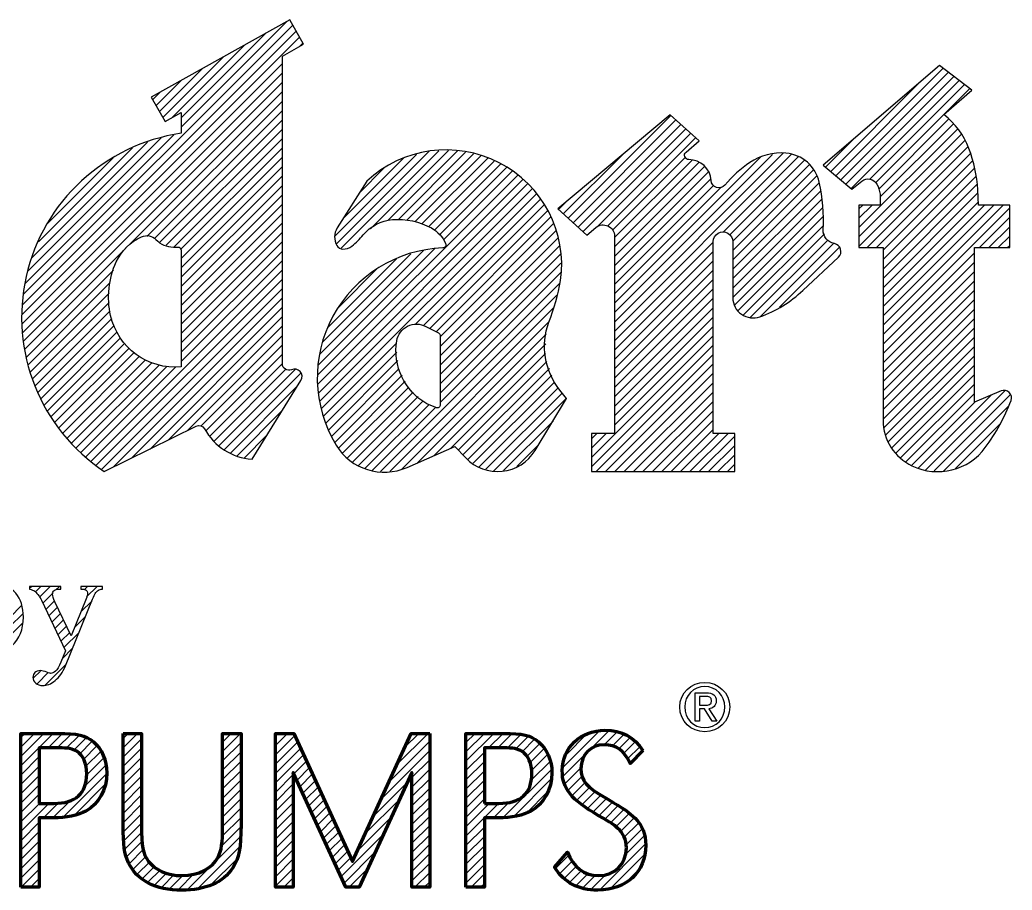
# Model space of a CAD drawing. Header units: millimetres. Extents: x 17.7 to 59.1, y 23.1 to 46.9.
# Drawn here: x 40.37 to 59.08, y 26.9 to 43.32 of the extents above; entities that cross this region are included whole.
import ezdxf

# ---------------------------------------------------------------- set-up
doc = ezdxf.new("R2010")
doc.units = ezdxf.units.MM
doc.header["$MEASUREMENT"] = 0
doc.layers.add('Layer 1', color=7, linetype='Continuous')

msp = doc.modelspace()

# ---------------------------------------------------------------- linework, layer by layer
for p, q in [((43.411, 41.29), (45.411, 43.29)), ((40.423, 37.948), (45.579, 43.104)), ((40.439, 38.141), (45.515, 43.217)), ((43.411, 41.467), (45.011, 43.067)), ((40.408, 37.756), (45.643, 42.991)), ((45.636, 42.808), (45.707, 42.878)), ((43.238, 41.47), (44.612, 42.844)), ((40.411, 37.583), (45.321, 42.493)), ((43.066, 41.475), (44.212, 42.621)), ((40.426, 37.421), (45.321, 42.316)), ((43.002, 41.588), (43.812, 42.398)), ((55.757, 40.377), (57.783, 42.403)), ((55.853, 40.297), (57.883, 42.327)), ((40.441, 37.259), (45.321, 42.139)), ((42.938, 41.701), (43.413, 42.175)), ((55.661, 40.458), (57.35, 42.148)), ((55.949, 40.216), (57.983, 42.25)), ((56.046, 40.136), (58.083, 42.173)), ((42.42, 39.061), (45.321, 41.963)), ((42.876, 41.816), (43.013, 41.952)), ((56.393, 40.307), (58.183, 42.097)), ((56.507, 40.243), (58.283, 42.02)), ((42.767, 39.231), (45.321, 41.786)), ((42.907, 39.195), (45.321, 41.609)), ((43.006, 39.117), (45.321, 41.432)), ((50.711, 39.574), (52.648, 41.511)), ((50.804, 39.49), (52.742, 41.428)), ((56.566, 40.125), (57.889, 41.448)), ((43.131, 39.066), (45.321, 41.255)), ((50.897, 39.407), (52.835, 41.344)), ((50.99, 39.323), (52.928, 41.261)), ((51.249, 39.405), (53.021, 41.177)), ((56.193, 39.399), (58.052, 41.258)), ((56.593, 39.976), (57.974, 41.357)), ((40.467, 38.345), (43.272, 41.151)), ((40.528, 38.584), (43.037, 41.093)), ((40.589, 38.822), (42.778, 41.01)), ((43.274, 39.031), (45.321, 41.079)), ((51.449, 39.428), (53.114, 41.094)), ((55.565, 40.539), (56.109, 41.083)), ((56.193, 39.222), (58.13, 41.159)), ((56.193, 39.045), (58.19, 41.043)), ((40.719, 39.128), (42.496, 40.905)), ((43.408, 38.989), (45.321, 40.902)), ((46.338, 39.09), (48.087, 40.839)), ((46.432, 39.008), (48.272, 40.848)), ((46.98, 39.378), (48.454, 40.852)), ((47.316, 39.538), (48.628, 40.85)), ((47.502, 39.547), (48.775, 40.82)), ((51.584, 37.618), (54.765, 40.8)), ((56.347, 39.023), (58.247, 40.922)), ((56.524, 39.023), (58.299, 40.798)), ((40.892, 39.478), (42.13, 40.716)), ((43.411, 38.815), (45.321, 40.725)), ((46.31, 39.239), (47.849, 40.778)), ((46.471, 39.577), (47.604, 40.71)), ((47.669, 39.537), (48.922, 40.79)), ((47.819, 39.51), (49.068, 40.76)), ((47.952, 39.467), (49.193, 40.708)), ((48.077, 39.415), (49.314, 40.652)), ((50.618, 39.658), (51.739, 40.779)), ((51.545, 39.348), (52.928, 40.731)), ((51.584, 37.442), (54.924, 40.782)), ((51.584, 37.795), (54.566, 40.777)), ((51.584, 37.972), (54.339, 40.727)), ((51.584, 39.209), (53.046, 40.672)), ((51.584, 39.033), (53.177, 40.626)), ((53.63, 39.311), (55.05, 40.731)), ((53.76, 39.264), (55.164, 40.669)), ((56.649, 38.971), (58.338, 40.66)), ((43.411, 38.638), (45.321, 40.548)), ((46.774, 40.056), (47.236, 40.519)), ((48.183, 39.344), (49.434, 40.596)), ((48.274, 39.259), (49.555, 40.539)), ((48.36, 39.168), (49.654, 40.462)), ((51.584, 38.856), (53.281, 40.553)), ((51.584, 38.679), (53.36, 40.456)), ((53.814, 39.141), (55.257, 40.585)), ((53.815, 38.966), (55.337, 40.488)), ((56.649, 38.794), (58.377, 40.523)), ((43.411, 38.462), (45.321, 40.372)), ((45.983, 36.613), (49.753, 40.384)), ((45.992, 36.446), (49.852, 40.306)), ((51.584, 38.502), (53.398, 40.317)), ((53.815, 38.789), (55.399, 40.373)), ((53.815, 38.612), (55.44, 40.237)), ((56.649, 38.617), (58.402, 40.371)), ((43.411, 38.285), (45.321, 40.195)), ((46.002, 36.279), (49.951, 40.228)), ((46.024, 36.124), (50.03, 40.13)), ((51.584, 38.326), (53.452, 40.193)), ((51.584, 38.149), (53.595, 40.16)), ((53.815, 38.436), (55.466, 40.087)), ((56.649, 38.441), (58.426, 40.218)), ((56.649, 38.264), (58.439, 40.054)), ((43.411, 38.108), (45.321, 40.018)), ((46.06, 35.984), (50.108, 40.032)), ((47.823, 37.57), (50.186, 39.933)), ((50.526, 39.743), (50.646, 39.862)), ((53.815, 38.259), (55.492, 39.936)), ((56.649, 38.087), (58.446, 39.884)), ((43.411, 37.931), (45.321, 39.841)), ((47.976, 37.547), (50.264, 39.834)), ((48.103, 37.496), (50.321, 39.714)), ((53.82, 38.087), (55.51, 39.777)), ((56.193, 39.753), (56.264, 39.824)), ((56.193, 39.576), (56.441, 39.824)), ((56.649, 37.91), (58.562, 39.824)), ((56.649, 37.734), (58.739, 39.824)), ((56.649, 37.557), (58.916, 39.824)), ((56.649, 37.38), (59.039, 39.77)), ((43.411, 37.754), (45.321, 39.664)), ((43.411, 37.578), (45.321, 39.488)), ((48.219, 37.436), (50.377, 39.594)), ((53.845, 37.935), (55.514, 39.604)), ((58.468, 39.023), (59.039, 39.593)), ((43.411, 37.401), (45.321, 39.311)), ((48.296, 37.336), (50.434, 39.474)), ((48.296, 37.159), (50.483, 39.346)), ((53.919, 37.833), (55.518, 39.431)), ((58.645, 39.023), (59.039, 39.416)), ((43.411, 37.224), (45.321, 39.134)), ((48.296, 36.982), (50.514, 39.201)), ((51.584, 37.265), (53.444, 39.125)), ((54.015, 37.752), (55.547, 39.283)), ((54.142, 37.701), (55.604, 39.164)), ((58.822, 39.023), (59.039, 39.24)), ((40.456, 37.097), (42.369, 39.01)), ((43.411, 37.047), (45.321, 38.957)), ((46, 36.808), (48.196, 39.003)), ((46.028, 37.013), (47.988, 38.972)), ((48.296, 36.805), (50.546, 39.055)), ((51.584, 37.088), (53.444, 38.949)), ((54.339, 37.722), (55.722, 39.105)), ((54.694, 37.9), (55.826, 39.032)), ((58.998, 39.023), (59.039, 39.063)), ((43.411, 36.871), (45.321, 38.781)), ((46.085, 37.246), (47.744, 38.905)), ((46.178, 37.516), (47.473, 38.811)), ((48.296, 36.629), (50.577, 38.91)), ((51.584, 36.911), (53.444, 38.772)), ((56.649, 37.203), (58.37, 38.924)), ((56.649, 37.026), (58.37, 38.747)), ((40.493, 36.957), (42.135, 38.599)), ((41.706, 34.989), (45.321, 38.604)), ((46.389, 37.903), (47.104, 38.619)), ((48.296, 36.452), (50.574, 38.73)), ((51.584, 36.735), (53.444, 38.595)), ((56.649, 36.85), (58.37, 38.571)), ((41.804, 34.91), (45.321, 38.427)), ((48.296, 36.275), (50.571, 38.55)), ((51.584, 36.558), (53.444, 38.418)), ((56.649, 36.673), (58.37, 38.394)), ((40.53, 36.818), (42.068, 38.355)), ((41.906, 34.835), (45.321, 38.25)), ((48.296, 36.098), (50.557, 38.36)), ((51.584, 36.381), (53.444, 38.242)), ((56.649, 36.496), (58.37, 38.217)), ((40.567, 36.678), (42.051, 38.162)), ((42.126, 34.878), (45.321, 38.073)), ((47.171, 34.797), (50.496, 38.122)), ((51.584, 36.204), (53.444, 38.065)), ((56.649, 36.319), (58.37, 38.04)), ((40.604, 36.538), (42.052, 37.986)), ((40.659, 36.416), (42.071, 37.828)), ((42.475, 35.051), (45.321, 37.897)), ((47.347, 34.796), (50.436, 37.884)), ((51.584, 36.027), (53.444, 37.888)), ((56.649, 36.143), (58.37, 37.863)), ((40.714, 36.295), (42.101, 37.682)), ((42.825, 35.223), (45.321, 37.72)), ((47.566, 34.838), (50.354, 37.626)), ((51.584, 35.851), (53.444, 37.711)), ((56.649, 35.966), (58.37, 37.687)), ((40.769, 36.173), (42.147, 37.551)), ((40.825, 36.052), (42.201, 37.428)), ((43.174, 35.396), (45.321, 37.543)), ((51.584, 35.674), (53.444, 37.534)), ((56.649, 35.789), (58.37, 37.51)), ((40.889, 35.94), (42.27, 37.32)), ((43.524, 35.569), (45.321, 37.366)), ((47.867, 34.962), (50.296, 37.391)), ((51.151, 35.065), (53.444, 37.358)), ((56.661, 35.625), (58.37, 37.333)), ((40.961, 35.834), (42.343, 37.216)), ((41.032, 35.729), (42.431, 37.128)), ((43.785, 35.653), (45.321, 37.19)), ((46.096, 35.843), (47.472, 37.219)), ((48.183, 35.102), (50.29, 37.208)), ((51.151, 34.888), (53.444, 37.181)), ((56.697, 35.484), (58.37, 37.156)), ((41.103, 35.623), (42.52, 37.04)), ((41.175, 35.518), (42.628, 36.971)), ((41.261, 35.427), (42.736, 36.903)), ((43.878, 35.569), (45.321, 37.013)), ((46.136, 35.707), (47.48, 37.05)), ((46.194, 35.587), (47.496, 36.89)), ((48.5, 35.242), (50.283, 37.025)), ((48.638, 35.203), (50.308, 36.873)), ((51.237, 34.797), (53.444, 37.004)), ((56.747, 35.357), (58.37, 36.98)), ((41.347, 35.337), (42.863, 36.853)), ((41.433, 35.246), (42.994, 36.806)), ((41.52, 35.156), (43.147, 36.783)), ((41.609, 35.068), (43.307, 36.766)), ((43.953, 35.468), (45.322, 36.837)), ((44.029, 35.367), (45.394, 36.732)), ((44.126, 35.288), (45.566, 36.727)), ((46.251, 35.468), (47.517, 36.733)), ((48.724, 35.112), (50.356, 36.744)), ((51.414, 34.797), (53.444, 36.827)), ((56.808, 35.241), (58.37, 36.803)), ((44.227, 35.211), (45.67, 36.654)), ((46.308, 35.348), (47.577, 36.617)), ((46.378, 35.241), (47.638, 36.501)), ((48.816, 35.028), (50.403, 36.615)), ((51.591, 34.797), (53.444, 36.651)), ((56.888, 35.145), (58.37, 36.626)), ((44.339, 35.147), (45.608, 36.416)), ((46.457, 35.144), (47.699, 36.385)), ((48.918, 34.953), (50.451, 36.485)), ((49.024, 34.882), (50.52, 36.378)), ((51.767, 34.797), (53.444, 36.474)), ((56.973, 35.053), (58.37, 36.449)), ((57.448, 34.821), (58.945, 36.318)), ((46.542, 35.052), (47.787, 36.296)), ((46.646, 34.979), (47.882, 36.214)), ((46.75, 34.906), (47.977, 36.132)), ((49.159, 34.841), (50.597, 36.278)), ((49.302, 34.806), (50.676, 36.18)), ((51.944, 34.797), (53.444, 36.297)), ((52.121, 34.797), (53.444, 36.12)), ((57.076, 34.979), (58.37, 36.272)), ((57.188, 34.914), (58.393, 36.119)), ((57.317, 34.866), (58.694, 36.243)), ((57.614, 34.809), (59.047, 36.243)), ((44.466, 35.097), (45.319, 35.95)), ((46.879, 34.859), (48.08, 36.059)), ((47.009, 34.812), (48.205, 36.007)), ((52.298, 34.797), (53.444, 35.943)), ((57.786, 34.805), (59.025, 36.044)), ((49.488, 34.816), (50.424, 35.751)), ((52.474, 34.797), (53.444, 35.767)), ((52.651, 34.797), (53.444, 35.59)), ((58.013, 34.855), (58.854, 35.696)), ((44.598, 35.052), (45.03, 35.484)), ((51.151, 35.418), (51.251, 35.517)), ((51.151, 35.241), (51.427, 35.517)), ((52.828, 34.797), (53.549, 35.517)), ((53.005, 34.797), (53.725, 35.517)), ((53.182, 34.797), (53.85, 35.465)), ((49.744, 34.895), (50.149, 35.3)), ((53.358, 34.797), (53.85, 35.288)), ((53.535, 34.797), (53.85, 35.111)), ((53.712, 34.797), (53.85, 34.935)), ((40.564, 32.609), (40.588, 32.633)), ((40.662, 32.531), (40.764, 32.633)), ((40.74, 32.431), (40.941, 32.633)), ((41.05, 32.565), (41.117, 32.632)), ((41.589, 32.574), (41.648, 32.633)), ((41.625, 32.433), (41.825, 32.633)), ((40.802, 32.316), (40.995, 32.51)), ((40.184, 32.053), (40.403, 32.271)), ((40.859, 32.197), (41.023, 32.361)), ((40.916, 32.077), (41.079, 32.24)), ((41.521, 32.152), (41.73, 32.361)), ((40.183, 31.875), (40.423, 32.114)), ((40.973, 31.957), (41.137, 32.121)), ((41.03, 31.837), (41.194, 32.002)), ((41.401, 31.855), (41.608, 32.062)), ((40.113, 31.628), (40.428, 31.943)), ((41.087, 31.718), (41.252, 31.883)), ((41.144, 31.598), (41.309, 31.763)), ((41.201, 31.478), (41.486, 31.764)), ((41.166, 31.266), (41.365, 31.465)), ((40.841, 30.764), (41.243, 31.167)), ((40.629, 30.906), (40.759, 31.036)), ((40.701, 30.801), (40.906, 31.006)), ((40.387, 29.78), (40.468, 29.861)), ((40.387, 29.603), (40.645, 29.861)), ((40.387, 29.427), (40.821, 29.861)), ((40.387, 29.25), (40.998, 29.861)), ((40.901, 29.587), (41.174, 29.86)), ((41.075, 29.585), (41.338, 29.848)), ((41.239, 29.572), (41.493, 29.826)), ((41.388, 29.544), (41.626, 29.782)), ((42.317, 29.766), (42.412, 29.861)), ((42.317, 29.589), (42.589, 29.861)), ((42.317, 29.412), (42.665, 29.76)), ((44.192, 29.696), (44.357, 29.861)), ((44.192, 29.519), (44.533, 29.861)), ((45.188, 29.809), (45.241, 29.861)), ((45.188, 29.632), (45.418, 29.861)), ((45.188, 29.455), (45.554, 29.821)), ((47.481, 29.273), (48.069, 29.861)), ((47.63, 29.599), (47.892, 29.861)), ((48.781, 29.689), (48.953, 29.861)), ((48.781, 29.512), (49.13, 29.861)), ((48.781, 29.336), (49.307, 29.861)), ((49.209, 29.587), (49.483, 29.861)), ((49.386, 29.587), (49.654, 29.855)), ((49.554, 29.578), (49.815, 29.839)), ((49.718, 29.565), (49.956, 29.803)), ((50.614, 29.224), (51.298, 29.908)), ((50.683, 29.469), (51.049, 29.836)), ((51.118, 29.551), (51.474, 29.907)), ((51.38, 29.636), (51.632, 29.888)), ((51.539, 29.619), (51.765, 29.845)), ((51.661, 29.564), (51.876, 29.779)), ((41.492, 29.471), (41.733, 29.712)), ((41.568, 29.37), (41.824, 29.626)), ((42.317, 29.236), (42.665, 29.584)), ((44.192, 29.342), (44.54, 29.69)), ((45.188, 29.278), (45.61, 29.7)), ((45.188, 29.102), (45.666, 29.579)), ((47.332, 28.947), (48.098, 29.713)), ((49.843, 29.514), (50.077, 29.748)), ((49.925, 29.419), (50.18, 29.674)), ((49.986, 29.304), (50.258, 29.575)), ((51.755, 29.481), (51.978, 29.705)), ((51.831, 29.38), (52.059, 29.608)), ((40.387, 29.073), (40.735, 29.421)), ((41.608, 29.233), (41.901, 29.527)), ((41.626, 29.074), (41.954, 29.402)), ((42.317, 29.059), (42.665, 29.407)), ((44.192, 29.166), (44.54, 29.514)), ((45.188, 28.925), (45.721, 29.458)), ((47.182, 28.621), (48.098, 29.536)), ((48.781, 29.159), (49.129, 29.507)), ((50.018, 29.159), (50.323, 29.464)), ((50.606, 29.04), (51.069, 29.503)), ((40.387, 28.896), (40.735, 29.244)), ((41.58, 28.852), (41.991, 29.263)), ((42.317, 28.882), (42.665, 29.23)), ((44.192, 28.989), (44.54, 29.337)), ((45.535, 29.095), (45.777, 29.337)), ((45.591, 28.974), (45.833, 29.216)), ((47.763, 29.025), (48.098, 29.36)), ((48.781, 28.982), (49.129, 29.33)), ((50.012, 28.976), (50.374, 29.337)), ((50.65, 28.907), (50.951, 29.208)), ((40.387, 28.72), (40.735, 29.068)), ((41.19, 28.286), (42.008, 29.103)), ((42.317, 28.705), (42.665, 29.053)), ((44.192, 28.812), (44.54, 29.16)), ((45.188, 28.748), (45.523, 29.083)), ((45.647, 28.853), (45.888, 29.095)), ((47.763, 28.848), (48.098, 29.183)), ((48.781, 28.805), (49.129, 29.153)), ((49.48, 28.267), (50.395, 29.182)), ((50.704, 28.784), (50.971, 29.051)), ((40.387, 28.543), (40.735, 28.891)), ((41.408, 28.326), (41.975, 28.894)), ((42.317, 28.528), (42.665, 28.876)), ((44.192, 28.635), (44.54, 28.983)), ((45.188, 28.571), (45.523, 28.906)), ((45.703, 28.732), (45.944, 28.973)), ((45.758, 28.611), (46, 28.852)), ((47.033, 28.295), (47.68, 28.942)), ((47.763, 28.671), (48.098, 29.006)), ((47.763, 28.494), (48.098, 28.829)), ((48.781, 28.629), (49.129, 28.977)), ((49.697, 28.307), (50.385, 28.995)), ((50.786, 28.689), (51.035, 28.938)), ((50.868, 28.594), (51.121, 28.847)), ((40.387, 28.366), (40.735, 28.714)), ((42.317, 28.352), (42.665, 28.7)), ((44.192, 28.459), (44.54, 28.806)), ((45.188, 28.394), (45.523, 28.729)), ((45.814, 28.49), (46.055, 28.731)), ((47.763, 28.318), (48.098, 28.653)), ((48.781, 28.452), (49.129, 28.8)), ((49.929, 28.362), (50.317, 28.75)), ((50.971, 28.52), (51.217, 28.766)), ((51.073, 28.446), (51.325, 28.698)), ((40.387, 28.189), (40.737, 28.539)), ((40.387, 28.012), (40.913, 28.539)), ((40.816, 28.265), (41.099, 28.548)), ((40.994, 28.266), (41.33, 28.602)), ((42.317, 28.175), (42.665, 28.523)), ((44.191, 28.104), (44.54, 28.453)), ((44.192, 28.282), (44.54, 28.63)), ((45.188, 28.218), (45.523, 28.553)), ((45.87, 28.369), (46.111, 28.61)), ((45.926, 28.248), (46.167, 28.489)), ((46.884, 27.969), (47.529, 28.614)), ((47.763, 28.141), (48.098, 28.476)), ((48.781, 28.275), (49.129, 28.623)), ((48.781, 28.098), (49.222, 28.539)), ((48.781, 27.921), (49.399, 28.539)), ((49.302, 28.265), (49.594, 28.557)), ((51.177, 28.373), (51.435, 28.631)), ((51.288, 28.307), (51.545, 28.564)), ((51.399, 28.242), (51.656, 28.498)), ((42.322, 28.003), (42.665, 28.346)), ((44.184, 27.921), (44.54, 28.276)), ((45.188, 28.041), (45.523, 28.376)), ((45.981, 28.127), (46.222, 28.368)), ((46.735, 27.643), (47.378, 28.286)), ((47.763, 27.964), (48.098, 28.299)), ((51.51, 28.175), (51.761, 28.426)), ((51.61, 28.099), (51.863, 28.352)), ((51.7, 28.012), (51.955, 28.267)), ((40.387, 27.836), (40.735, 28.184)), ((42.328, 27.832), (42.667, 28.171)), ((44.166, 27.726), (44.539, 28.099)), ((45.188, 27.864), (45.523, 28.199)), ((46.037, 28.006), (46.278, 28.247)), ((46.093, 27.885), (46.334, 28.126)), ((47.763, 27.787), (48.098, 28.122)), ((48.781, 27.745), (49.129, 28.093)), ((51.76, 27.895), (52.035, 28.17)), ((40.387, 27.659), (40.735, 28.007)), ((42.349, 27.676), (42.669, 27.997)), ((43.526, 26.909), (44.533, 27.916)), ((45.188, 27.687), (45.523, 28.022)), ((46.149, 27.764), (46.389, 28.004)), ((46.428, 27.159), (47.227, 27.958)), ((47.763, 27.611), (48.098, 27.945)), ((48.781, 27.568), (49.129, 27.916)), ((51.78, 27.561), (52.14, 27.922)), ((51.802, 27.76), (52.103, 28.061)), ((40.387, 27.482), (40.735, 27.83)), ((42.38, 27.531), (42.675, 27.826)), ((43.725, 26.932), (44.512, 27.718)), ((45.188, 27.511), (45.523, 27.845)), ((46.205, 27.643), (46.445, 27.883)), ((46.26, 27.522), (46.501, 27.762)), ((47.763, 27.434), (48.098, 27.769)), ((48.781, 27.391), (49.129, 27.739)), ((51.301, 26.906), (52.171, 27.776)), ((40.387, 27.305), (40.735, 27.653)), ((42.428, 27.402), (42.704, 27.678)), ((42.497, 27.294), (42.743, 27.54)), ((45.188, 27.334), (45.523, 27.669)), ((46.316, 27.401), (46.556, 27.641)), ((46.372, 27.28), (46.612, 27.52)), ((46.483, 27.038), (47.076, 27.631)), ((47.763, 27.257), (48.098, 27.592)), ((48.781, 27.214), (49.129, 27.562)), ((50.472, 27.314), (50.721, 27.563)), ((51.522, 26.95), (52.153, 27.581)), ((40.387, 27.129), (40.735, 27.477)), ((42.582, 27.202), (42.82, 27.44)), ((42.673, 27.116), (42.901, 27.344)), ((43.971, 27.001), (44.46, 27.49)), ((45.188, 27.157), (45.523, 27.492)), ((47.763, 27.08), (48.098, 27.415)), ((48.781, 27.038), (49.129, 27.386)), ((50.55, 27.215), (50.789, 27.455)), ((50.637, 27.126), (50.865, 27.353)), ((40.395, 26.96), (40.735, 27.3)), ((42.785, 27.052), (43.02, 27.287)), ((42.902, 26.992), (43.139, 27.229)), ((43.042, 26.955), (43.288, 27.202)), ((43.185, 26.921), (43.456, 27.193)), ((43.352, 26.912), (43.663, 27.222)), ((45.189, 26.981), (45.523, 27.315)), ((45.345, 26.96), (45.523, 27.138)), ((46.582, 26.96), (46.925, 27.303)), ((47.82, 26.96), (48.098, 27.238)), ((48.88, 26.96), (49.129, 27.209)), ((50.738, 27.05), (50.964, 27.276)), ((50.853, 26.988), (51.084, 27.219)), ((50.983, 26.942), (51.226, 27.185)), ((51.137, 26.918), (51.411, 27.192)), ((51.853, 27.105), (52.015, 27.267)), ((40.572, 26.96), (40.735, 27.123)), ((46.759, 26.96), (46.773, 26.974)), ((47.997, 26.96), (48.098, 27.062)), ((49.057, 26.96), (49.129, 27.032))]:
    msp.add_line(p, q)
at = {"layer": 'Layer 1', "color": 250}
for points, knots in [([(43.851, 35.605), (43.821, 35.66), (43.751, 35.682), (43.694, 35.653), (43.694, 35.653), (43.694, 35.653), (41.962, 34.797), (41.962, 34.797), (41.962, 34.797), (40.753, 35.606), (40.168, 37.067), (40.489, 38.479), (40.489, 38.479), (40.81, 39.892), (41.97, 40.963), (43.411, 41.177), (43.411, 41.177), (43.411, 41.177), (43.411, 41.567), (43.411, 41.567), (43.411, 41.567), (43.411, 41.567), (43.109, 41.398), (43.109, 41.398), (43.109, 41.398), (43.109, 41.398), (42.848, 41.86), (42.848, 41.86), (42.848, 41.86), (42.848, 41.86), (45.459, 43.317), (45.459, 43.317), (45.459, 43.317), (45.459, 43.317), (45.72, 42.855), (45.72, 42.855), (45.72, 42.855), (45.72, 42.855), (45.321, 42.632), (45.321, 42.632), (45.321, 42.632), (45.321, 42.632), (45.321, 36.827), (45.321, 36.827), (45.321, 36.827), (45.321, 36.785), (45.342, 36.748), (45.377, 36.726), (45.377, 36.726), (45.411, 36.704), (45.454, 36.702), (45.491, 36.718), (45.491, 36.718), (45.548, 36.744), (45.615, 36.731), (45.656, 36.684), (45.656, 36.684), (45.697, 36.638), (45.704, 36.57), (45.671, 36.517), (45.671, 36.517), (45.671, 36.517), (44.748, 35.029), (44.748, 35.029), (44.748, 35.029), (44.37, 35.057), (44.033, 35.273), (43.851, 35.605)], [0, 0, 0, 0, 0.055556, 0.055556, 0.055556, 0.055556, 0.111111, 0.111111, 0.111111, 0.111111, 0.166667, 0.166667, 0.166667, 0.166667, 0.222222, 0.222222, 0.222222, 0.222222, 0.277778, 0.277778, 0.277778, 0.277778, 0.333333, 0.333333, 0.333333, 0.333333, 0.388889, 0.388889, 0.388889, 0.388889, 0.444444, 0.444444, 0.444444, 0.444444, 0.5, 0.5, 0.5, 0.5, 0.555556, 0.555556, 0.555556, 0.555556, 0.611111, 0.611111, 0.611111, 0.611111, 0.666667, 0.666667, 0.666667, 0.666667, 0.722222, 0.722222, 0.722222, 0.722222, 0.777778, 0.777778, 0.777778, 0.777778, 0.833333, 0.833333, 0.833333, 0.833333, 0.888889, 0.888889, 0.888889, 0.888889, 1, 1, 1, 1]), ([(56.649, 39.023), (56.649, 39.023), (56.193, 39.023), (56.193, 39.023), (56.193, 39.023), (56.193, 39.023), (56.193, 39.824), (56.193, 39.824), (56.193, 39.824), (56.193, 39.824), (56.593, 39.824), (56.593, 39.824), (56.593, 39.824), (56.593, 39.824), (56.593, 40.03), (56.593, 40.03), (56.593, 40.03), (56.584, 40.097), (56.564, 40.161), (56.532, 40.22), (56.532, 40.22), (56.504, 40.267), (56.457, 40.301), (56.403, 40.312), (56.403, 40.312), (56.348, 40.323), (56.292, 40.311), (56.25, 40.275), (56.25, 40.275), (56.25, 40.275), (56.058, 40.125), (56.058, 40.125), (56.058, 40.125), (56.058, 40.125), (55.519, 40.577), (55.519, 40.577), (55.519, 40.577), (55.519, 40.577), (57.712, 42.458), (57.712, 42.458), (57.712, 42.458), (57.712, 42.458), (58.324, 41.989), (58.324, 41.989), (58.324, 41.989), (58.324, 41.989), (57.796, 41.531), (57.796, 41.531), (57.796, 41.531), (58.009, 41.363), (58.172, 41.142), (58.268, 40.89), (58.268, 40.89), (58.363, 40.639), (58.42, 40.38), (58.437, 40.114), (58.437, 40.114), (58.437, 40.114), (58.448, 39.824), (58.448, 39.824), (58.448, 39.824), (58.448, 39.824), (59.039, 39.824), (59.039, 39.824), (59.039, 39.824), (59.039, 39.824), (59.039, 39.023), (59.039, 39.023), (59.039, 39.023), (59.039, 39.023), (58.37, 39.023), (58.37, 39.023), (58.37, 39.023), (58.37, 39.023), (58.37, 36.108), (58.37, 36.108), (58.37, 36.108), (58.37, 36.108), (58.876, 36.319), (58.876, 36.319), (58.876, 36.319), (58.929, 36.341), (58.989, 36.33), (59.029, 36.29), (59.029, 36.29), (59.07, 36.252), (59.083, 36.192), (59.064, 36.14), (59.064, 36.14), (58.941, 35.821), (58.779, 35.525), (58.577, 35.251), (58.577, 35.251), (58.26, 34.82), (57.679, 34.674), (57.194, 34.905), (57.194, 34.905), (56.861, 35.063), (56.649, 35.397), (56.649, 35.764), (56.649, 35.764), (56.649, 35.764), (56.649, 39.023), (56.649, 39.023)], [0, 0, 0, 0, 0.037037, 0.037037, 0.037037, 0.037037, 0.074074, 0.074074, 0.074074, 0.074074, 0.111111, 0.111111, 0.111111, 0.111111, 0.148148, 0.148148, 0.148148, 0.148148, 0.185185, 0.185185, 0.185185, 0.185185, 0.222222, 0.222222, 0.222222, 0.222222, 0.259259, 0.259259, 0.259259, 0.259259, 0.296296, 0.296296, 0.296296, 0.296296, 0.333333, 0.333333, 0.333333, 0.333333, 0.37037, 0.37037, 0.37037, 0.37037, 0.407407, 0.407407, 0.407407, 0.407407, 0.444444, 0.444444, 0.444444, 0.444444, 0.481481, 0.481481, 0.481481, 0.481481, 0.518519, 0.518519, 0.518519, 0.518519, 0.555556, 0.555556, 0.555556, 0.555556, 0.592593, 0.592593, 0.592593, 0.592593, 0.62963, 0.62963, 0.62963, 0.62963, 0.666667, 0.666667, 0.666667, 0.666667, 0.703704, 0.703704, 0.703704, 0.703704, 0.740741, 0.740741, 0.740741, 0.740741, 0.777778, 0.777778, 0.777778, 0.777778, 0.814815, 0.814815, 0.814815, 0.814815, 0.851852, 0.851852, 0.851852, 0.851852, 0.888889, 0.888889, 0.888889, 0.888889, 0.925926, 0.925926, 0.925926, 0.925926, 1, 1, 1, 1]), ([(53.406, 40.287), (53.409, 40.227), (53.449, 40.174), (53.506, 40.156), (53.506, 40.156), (53.564, 40.137), (53.627, 40.155), (53.667, 40.201), (53.667, 40.201), (53.802, 40.364), (53.961, 40.506), (54.137, 40.625), (54.137, 40.625), (54.336, 40.76), (54.576, 40.822), (54.818, 40.802), (54.818, 40.802), (55.124, 40.776), (55.379, 40.554), (55.444, 40.255), (55.444, 40.255), (55.509, 39.959), (55.534, 39.661), (55.52, 39.359), (55.52, 39.359), (55.514, 39.231), (55.603, 39.118), (55.73, 39.096), (55.73, 39.096), (55.788, 39.085), (55.832, 39.044), (55.849, 38.989), (55.849, 38.989), (55.865, 38.936), (55.849, 38.877), (55.807, 38.838), (55.807, 38.838), (55.807, 38.838), (55.136, 38.215), (55.136, 38.215), (55.136, 38.215), (54.905, 37.993), (54.629, 37.824), (54.326, 37.716), (54.326, 37.716), (54.21, 37.675), (54.079, 37.693), (53.977, 37.764), (53.977, 37.764), (53.876, 37.835), (53.815, 37.952), (53.815, 38.075), (53.815, 38.075), (53.815, 38.075), (53.815, 39.134), (53.815, 39.134), (53.815, 39.134), (53.815, 39.199), (53.78, 39.26), (53.722, 39.293), (53.722, 39.293), (53.665, 39.326), (53.594, 39.326), (53.538, 39.293), (53.538, 39.293), (53.48, 39.26), (53.444, 39.199), (53.444, 39.134), (53.444, 39.134), (53.444, 39.134), (53.444, 35.517), (53.444, 35.517), (53.444, 35.517), (53.444, 35.517), (53.85, 35.517), (53.85, 35.517), (53.85, 35.517), (53.85, 35.517), (53.85, 34.797), (53.85, 34.797), (53.85, 34.797), (53.85, 34.797), (51.151, 34.797), (51.151, 34.797), (51.151, 34.797), (51.151, 34.797), (51.151, 35.517), (51.151, 35.517), (51.151, 35.517), (51.151, 35.517), (51.584, 35.517), (51.584, 35.517), (51.584, 35.517), (51.584, 35.517), (51.584, 39.239), (51.584, 39.239), (51.584, 39.239), (51.584, 39.321), (51.536, 39.395), (51.461, 39.43), (51.461, 39.43), (51.385, 39.465), (51.298, 39.453), (51.234, 39.4), (51.234, 39.4), (51.234, 39.4), (51.063, 39.257), (51.063, 39.257), (51.063, 39.257), (51.063, 39.257), (50.513, 39.751), (50.513, 39.751), (50.513, 39.751), (50.513, 39.751), (52.632, 41.527), (52.632, 41.527), (52.632, 41.527), (52.632, 41.527), (53.182, 41.033), (53.182, 41.033), (53.182, 41.033), (53.182, 41.033), (52.933, 40.824), (52.933, 40.824), (52.933, 40.824), (52.907, 40.802), (52.897, 40.765), (52.91, 40.733), (52.91, 40.733), (52.921, 40.7), (52.952, 40.679), (52.988, 40.68), (52.988, 40.68), (53.21, 40.681), (53.395, 40.509), (53.406, 40.287)], [0, 0, 0, 0, 0.028571, 0.028571, 0.028571, 0.028571, 0.057143, 0.057143, 0.057143, 0.057143, 0.085714, 0.085714, 0.085714, 0.085714, 0.114286, 0.114286, 0.114286, 0.114286, 0.142857, 0.142857, 0.142857, 0.142857, 0.171429, 0.171429, 0.171429, 0.171429, 0.2, 0.2, 0.2, 0.2, 0.228571, 0.228571, 0.228571, 0.228571, 0.257143, 0.257143, 0.257143, 0.257143, 0.285714, 0.285714, 0.285714, 0.285714, 0.314286, 0.314286, 0.314286, 0.314286, 0.342857, 0.342857, 0.342857, 0.342857, 0.371429, 0.371429, 0.371429, 0.371429, 0.4, 0.4, 0.4, 0.4, 0.428571, 0.428571, 0.428571, 0.428571, 0.457143, 0.457143, 0.457143, 0.457143, 0.485714, 0.485714, 0.485714, 0.485714, 0.514286, 0.514286, 0.514286, 0.514286, 0.542857, 0.542857, 0.542857, 0.542857, 0.571429, 0.571429, 0.571429, 0.571429, 0.6, 0.6, 0.6, 0.6, 0.628571, 0.628571, 0.628571, 0.628571, 0.657143, 0.657143, 0.657143, 0.657143, 0.685714, 0.685714, 0.685714, 0.685714, 0.714286, 0.714286, 0.714286, 0.714286, 0.742857, 0.742857, 0.742857, 0.742857, 0.771429, 0.771429, 0.771429, 0.771429, 0.8, 0.8, 0.8, 0.8, 0.828571, 0.828571, 0.828571, 0.828571, 0.857143, 0.857143, 0.857143, 0.857143, 0.885714, 0.885714, 0.885714, 0.885714, 0.914286, 0.914286, 0.914286, 0.914286, 0.942857, 0.942857, 0.942857, 0.942857, 1, 1, 1, 1]), ([(48.131, 39.392), (47.908, 39.515), (47.653, 39.571), (47.397, 39.549), (47.397, 39.549), (47.182, 39.531), (46.983, 39.428), (46.846, 39.261), (46.846, 39.261), (46.781, 39.182), (46.711, 39.113), (46.631, 39.051), (46.631, 39.051), (46.582, 39.012), (46.522, 38.993), (46.461, 38.994), (46.461, 38.994), (46.414, 38.996), (46.37, 39.021), (46.348, 39.062), (46.348, 39.062), (46.289, 39.164), (46.291, 39.292), (46.355, 39.392), (46.355, 39.392), (46.355, 39.392), (46.913, 40.276), (46.913, 40.276), (46.913, 40.276), (47.587, 40.906), (48.586, 41.044), (49.409, 40.622), (49.409, 40.622), (50.231, 40.2), (50.694, 39.309), (50.567, 38.4), (50.567, 38.4), (50.518, 38.133), (50.445, 37.87), (50.348, 37.617), (50.348, 37.617), (50.185, 37.183), (50.263, 36.696), (50.553, 36.334), (50.553, 36.334), (50.553, 36.334), (50.681, 36.174), (50.681, 36.174), (50.681, 36.174), (50.681, 36.174), (50.086, 35.195), (50.086, 35.195), (50.086, 35.195), (49.952, 34.976), (49.724, 34.831), (49.467, 34.804), (49.467, 34.804), (49.211, 34.776), (48.957, 34.869), (48.78, 35.055), (48.78, 35.055), (48.78, 35.055), (48.57, 35.273), (48.57, 35.273), (48.57, 35.273), (48.57, 35.273), (47.674, 34.877), (47.674, 34.877), (47.674, 34.877), (47.186, 34.66), (46.61, 34.839), (46.334, 35.296), (46.334, 35.296), (45.883, 36.039), (45.859, 36.962), (46.273, 37.726), (46.273, 37.726), (46.686, 38.49), (47.474, 38.98), (48.347, 39.017), (48.347, 39.017), (48.366, 39.017), (48.384, 39.028), (48.395, 39.043), (48.395, 39.043), (48.405, 39.06), (48.407, 39.081), (48.399, 39.098), (48.399, 39.098), (48.344, 39.223), (48.25, 39.326), (48.131, 39.392)], [0, 0, 0, 0, 0.041667, 0.041667, 0.041667, 0.041667, 0.083333, 0.083333, 0.083333, 0.083333, 0.125, 0.125, 0.125, 0.125, 0.166667, 0.166667, 0.166667, 0.166667, 0.208333, 0.208333, 0.208333, 0.208333, 0.25, 0.25, 0.25, 0.25, 0.291667, 0.291667, 0.291667, 0.291667, 0.333333, 0.333333, 0.333333, 0.333333, 0.375, 0.375, 0.375, 0.375, 0.416667, 0.416667, 0.416667, 0.416667, 0.458333, 0.458333, 0.458333, 0.458333, 0.5, 0.5, 0.5, 0.5, 0.541667, 0.541667, 0.541667, 0.541667, 0.583333, 0.583333, 0.583333, 0.583333, 0.625, 0.625, 0.625, 0.625, 0.666667, 0.666667, 0.666667, 0.666667, 0.708333, 0.708333, 0.708333, 0.708333, 0.75, 0.75, 0.75, 0.75, 0.791667, 0.791667, 0.791667, 0.791667, 0.833333, 0.833333, 0.833333, 0.833333, 0.875, 0.875, 0.875, 0.875, 0.916667, 0.916667, 0.916667, 0.916667, 1, 1, 1, 1]), ([(42.081, 37.738), (42.219, 37.13), (42.787, 36.717), (43.411, 36.771), (43.411, 36.771), (43.411, 36.771), (43.411, 38.972), (43.411, 38.972), (43.411, 38.972), (43.411, 38.987), (43.405, 39.003), (43.394, 39.013), (43.394, 39.013), (43.382, 39.025), (43.368, 39.031), (43.352, 39.031), (43.352, 39.031), (43.352, 39.031), (43.264, 39.031), (43.264, 39.031), (43.264, 39.031), (43.14, 39.031), (43.02, 39.082), (42.935, 39.173), (42.935, 39.173), (42.866, 39.246), (42.757, 39.269), (42.664, 39.226), (42.664, 39.226), (42.453, 39.13), (42.284, 38.962), (42.188, 38.751), (42.188, 38.751), (42.042, 38.434), (42.005, 38.079), (42.081, 37.738)], [0, 0, 0, 0, 0.1, 0.1, 0.1, 0.1, 0.2, 0.2, 0.2, 0.2, 0.3, 0.3, 0.3, 0.3, 0.4, 0.4, 0.4, 0.4, 0.5, 0.5, 0.5, 0.5, 0.6, 0.6, 0.6, 0.6, 0.7, 0.7, 0.7, 0.7, 0.8, 0.8, 0.8, 0.8, 1, 1, 1, 1]), ([(48.296, 37.36), (48.296, 37.383), (48.284, 37.402), (48.264, 37.413), (48.264, 37.413), (48.264, 37.413), (48.025, 37.536), (48.025, 37.536), (48.025, 37.536), (47.918, 37.592), (47.79, 37.593), (47.682, 37.539), (47.682, 37.539), (47.573, 37.486), (47.498, 37.383), (47.478, 37.265), (47.478, 37.265), (47.399, 36.79), (47.624, 36.317), (48.043, 36.075), (48.043, 36.075), (48.043, 36.075), (48.214, 36.003), (48.214, 36.003), (48.214, 36.003), (48.232, 35.994), (48.254, 35.996), (48.27, 36.007), (48.27, 36.007), (48.287, 36.018), (48.296, 36.036), (48.296, 36.056), (48.296, 36.056), (48.296, 36.056), (48.296, 37.36), (48.296, 37.36)], [0, 0, 0, 0, 0.1, 0.1, 0.1, 0.1, 0.2, 0.2, 0.2, 0.2, 0.3, 0.3, 0.3, 0.3, 0.4, 0.4, 0.4, 0.4, 0.5, 0.5, 0.5, 0.5, 0.6, 0.6, 0.6, 0.6, 0.7, 0.7, 0.7, 0.7, 0.8, 0.8, 0.8, 0.8, 1, 1, 1, 1]), ([(39.557, 32.415), (39.679, 32.585), (39.811, 32.67), (39.953, 32.67), (39.953, 32.67), (40.082, 32.67), (40.195, 32.614), (40.291, 32.504), (40.291, 32.504), (40.388, 32.393), (40.436, 32.242), (40.436, 32.049), (40.436, 32.049), (40.436, 31.825), (40.362, 31.645), (40.213, 31.508), (40.213, 31.508), (40.085, 31.39), (39.943, 31.332), (39.786, 31.332), (39.786, 31.332), (39.712, 31.332), (39.637, 31.345), (39.562, 31.372), (39.562, 31.372), (39.486, 31.398), (39.408, 31.438), (39.329, 31.492), (39.329, 31.492), (39.329, 31.492), (39.329, 32.799), (39.329, 32.799), (39.329, 32.799), (39.329, 32.943), (39.326, 33.031), (39.319, 33.064), (39.319, 33.064), (39.312, 33.097), (39.302, 33.119), (39.287, 33.131), (39.287, 33.131), (39.272, 33.143), (39.254, 33.149), (39.232, 33.149), (39.232, 33.149), (39.206, 33.149), (39.174, 33.142), (39.135, 33.127), (39.135, 33.127), (39.135, 33.127), (39.116, 33.175), (39.116, 33.175), (39.116, 33.175), (39.116, 33.175), (39.495, 33.33), (39.495, 33.33), (39.495, 33.33), (39.495, 33.33), (39.557, 33.33), (39.557, 33.33), (39.557, 33.33), (39.557, 33.33), (39.557, 32.415), (39.557, 32.415)], [0, 0, 0, 0, 0.058824, 0.058824, 0.058824, 0.058824, 0.117647, 0.117647, 0.117647, 0.117647, 0.176471, 0.176471, 0.176471, 0.176471, 0.235294, 0.235294, 0.235294, 0.235294, 0.294118, 0.294118, 0.294118, 0.294118, 0.352941, 0.352941, 0.352941, 0.352941, 0.411765, 0.411765, 0.411765, 0.411765, 0.470588, 0.470588, 0.470588, 0.470588, 0.529412, 0.529412, 0.529412, 0.529412, 0.588235, 0.588235, 0.588235, 0.588235, 0.647059, 0.647059, 0.647059, 0.647059, 0.705882, 0.705882, 0.705882, 0.705882, 0.764706, 0.764706, 0.764706, 0.764706, 0.823529, 0.823529, 0.823529, 0.823529, 0.882353, 0.882353, 0.882353, 0.882353, 1, 1, 1, 1]), ([(40.55, 32.633), (40.55, 32.633), (41.139, 32.633), (41.139, 32.633), (41.139, 32.633), (41.139, 32.633), (41.139, 32.581), (41.139, 32.581), (41.139, 32.581), (41.139, 32.581), (41.11, 32.581), (41.11, 32.581), (41.11, 32.581), (41.069, 32.581), (41.038, 32.572), (41.017, 32.555), (41.017, 32.555), (40.996, 32.537), (40.986, 32.515), (40.986, 32.488), (40.986, 32.488), (40.986, 32.452), (41.001, 32.402), (41.032, 32.339), (41.032, 32.339), (41.032, 32.339), (41.339, 31.702), (41.339, 31.702), (41.339, 31.702), (41.339, 31.702), (41.621, 32.399), (41.621, 32.399), (41.621, 32.399), (41.637, 32.437), (41.644, 32.475), (41.644, 32.511), (41.644, 32.511), (41.644, 32.528), (41.641, 32.54), (41.635, 32.548), (41.635, 32.548), (41.628, 32.558), (41.616, 32.566), (41.601, 32.572), (41.601, 32.572), (41.585, 32.579), (41.557, 32.581), (41.518, 32.581), (41.518, 32.581), (41.518, 32.581), (41.518, 32.633), (41.518, 32.633), (41.518, 32.633), (41.518, 32.633), (41.929, 32.633), (41.929, 32.633), (41.929, 32.633), (41.929, 32.633), (41.929, 32.581), (41.929, 32.581), (41.929, 32.581), (41.895, 32.578), (41.868, 32.571), (41.85, 32.559), (41.85, 32.559), (41.832, 32.548), (41.811, 32.528), (41.789, 32.497), (41.789, 32.497), (41.781, 32.484), (41.765, 32.449), (41.742, 32.391), (41.742, 32.391), (41.742, 32.391), (41.229, 31.132), (41.229, 31.132), (41.229, 31.132), (41.179, 31.009), (41.114, 30.917), (41.033, 30.855), (41.033, 30.855), (40.953, 30.792), (40.876, 30.761), (40.801, 30.761), (40.801, 30.761), (40.747, 30.761), (40.702, 30.777), (40.668, 30.808), (40.668, 30.808), (40.633, 30.839), (40.615, 30.875), (40.615, 30.915), (40.615, 30.915), (40.615, 30.954), (40.628, 30.985), (40.653, 31.008), (40.653, 31.008), (40.678, 31.032), (40.713, 31.044), (40.757, 31.044), (40.757, 31.044), (40.787, 31.044), (40.829, 31.033), (40.881, 31.013), (40.881, 31.013), (40.918, 31), (40.941, 30.992), (40.95, 30.992), (40.95, 30.992), (40.978, 30.992), (41.008, 31.007), (41.041, 31.035), (41.041, 31.035), (41.073, 31.064), (41.106, 31.119), (41.139, 31.201), (41.139, 31.201), (41.139, 31.201), (41.229, 31.42), (41.229, 31.42), (41.229, 31.42), (41.229, 31.42), (40.775, 32.372), (40.775, 32.372), (40.775, 32.372), (40.761, 32.4), (40.74, 32.436), (40.709, 32.478), (40.709, 32.478), (40.686, 32.51), (40.667, 32.532), (40.652, 32.543), (40.652, 32.543), (40.631, 32.557), (40.597, 32.571), (40.55, 32.581), (40.55, 32.581), (40.55, 32.581), (40.55, 32.633), (40.55, 32.633)], [0, 0, 0, 0, 0.027778, 0.027778, 0.027778, 0.027778, 0.055556, 0.055556, 0.055556, 0.055556, 0.083333, 0.083333, 0.083333, 0.083333, 0.111111, 0.111111, 0.111111, 0.111111, 0.138889, 0.138889, 0.138889, 0.138889, 0.166667, 0.166667, 0.166667, 0.166667, 0.194444, 0.194444, 0.194444, 0.194444, 0.222222, 0.222222, 0.222222, 0.222222, 0.25, 0.25, 0.25, 0.25, 0.277778, 0.277778, 0.277778, 0.277778, 0.305556, 0.305556, 0.305556, 0.305556, 0.333333, 0.333333, 0.333333, 0.333333, 0.361111, 0.361111, 0.361111, 0.361111, 0.388889, 0.388889, 0.388889, 0.388889, 0.416667, 0.416667, 0.416667, 0.416667, 0.444444, 0.444444, 0.444444, 0.444444, 0.472222, 0.472222, 0.472222, 0.472222, 0.5, 0.5, 0.5, 0.5, 0.527778, 0.527778, 0.527778, 0.527778, 0.555556, 0.555556, 0.555556, 0.555556, 0.583333, 0.583333, 0.583333, 0.583333, 0.611111, 0.611111, 0.611111, 0.611111, 0.638889, 0.638889, 0.638889, 0.638889, 0.666667, 0.666667, 0.666667, 0.666667, 0.694444, 0.694444, 0.694444, 0.694444, 0.722222, 0.722222, 0.722222, 0.722222, 0.75, 0.75, 0.75, 0.75, 0.777778, 0.777778, 0.777778, 0.777778, 0.805556, 0.805556, 0.805556, 0.805556, 0.833333, 0.833333, 0.833333, 0.833333, 0.861111, 0.861111, 0.861111, 0.861111, 0.888889, 0.888889, 0.888889, 0.888889, 0.916667, 0.916667, 0.916667, 0.916667, 0.944444, 0.944444, 0.944444, 0.944444, 1, 1, 1, 1]), ([(53.287, 29.891), (53.541, 29.891), (53.757, 30.088), (53.757, 30.358), (53.757, 30.358), (53.757, 30.625), (53.541, 30.822), (53.287, 30.822), (53.287, 30.822), (53.031, 30.822), (52.814, 30.625), (52.814, 30.358), (52.814, 30.358), (52.814, 30.088), (53.031, 29.891), (53.287, 29.891)], [0, 0, 0, 0, 0.2, 0.2, 0.2, 0.2, 0.4, 0.4, 0.4, 0.4, 0.6, 0.6, 0.6, 0.6, 1, 1, 1, 1]), ([(52.908, 30.358), (52.908, 30.578), (53.074, 30.745), (53.287, 30.745), (53.287, 30.745), (53.498, 30.745), (53.664, 30.578), (53.664, 30.358), (53.664, 30.358), (53.664, 30.134), (53.498, 29.969), (53.287, 29.969), (53.287, 29.969), (53.074, 29.969), (52.908, 30.134), (52.908, 30.358)], [0, 0, 0, 0, 0.2, 0.2, 0.2, 0.2, 0.4, 0.4, 0.4, 0.4, 0.6, 0.6, 0.6, 0.6, 1, 1, 1, 1]), ([(53.189, 30.321), (53.189, 30.321), (53.282, 30.321), (53.282, 30.321), (53.282, 30.321), (53.282, 30.321), (53.424, 30.088), (53.424, 30.088), (53.424, 30.088), (53.424, 30.088), (53.515, 30.088), (53.515, 30.088), (53.515, 30.088), (53.515, 30.088), (53.362, 30.325), (53.362, 30.325), (53.362, 30.325), (53.441, 30.334), (53.501, 30.376), (53.501, 30.472), (53.501, 30.472), (53.501, 30.578), (53.439, 30.625), (53.312, 30.625), (53.312, 30.625), (53.312, 30.625), (53.107, 30.625), (53.107, 30.625), (53.107, 30.625), (53.107, 30.625), (53.107, 30.088), (53.107, 30.088), (53.107, 30.088), (53.107, 30.088), (53.189, 30.088), (53.189, 30.088), (53.189, 30.088), (53.189, 30.088), (53.189, 30.321), (53.189, 30.321)], [0, 0, 0, 0, 0.090909, 0.090909, 0.090909, 0.090909, 0.181818, 0.181818, 0.181818, 0.181818, 0.272727, 0.272727, 0.272727, 0.272727, 0.363636, 0.363636, 0.363636, 0.363636, 0.454545, 0.454545, 0.454545, 0.454545, 0.545455, 0.545455, 0.545455, 0.545455, 0.636364, 0.636364, 0.636364, 0.636364, 0.727273, 0.727273, 0.727273, 0.727273, 0.818182, 0.818182, 0.818182, 0.818182, 1, 1, 1, 1]), ([(53.189, 30.39), (53.189, 30.39), (53.189, 30.556), (53.189, 30.556), (53.189, 30.556), (53.189, 30.556), (53.299, 30.556), (53.299, 30.556), (53.299, 30.556), (53.356, 30.556), (53.416, 30.544), (53.416, 30.477), (53.416, 30.477), (53.416, 30.395), (53.355, 30.39), (53.286, 30.39), (53.286, 30.39), (53.286, 30.39), (53.189, 30.39), (53.189, 30.39)], [0, 0, 0, 0, 0.166667, 0.166667, 0.166667, 0.166667, 0.333333, 0.333333, 0.333333, 0.333333, 0.5, 0.5, 0.5, 0.5, 0.666667, 0.666667, 0.666667, 0.666667, 1, 1, 1, 1])]:
    msp.add_open_spline(points, degree=3, knots=knots, dxfattribs=at)
at = {"layer": 'Layer 1', "color": 250, "lineweight": 70}
for points, knots in [([(40.387, 26.96), (40.387, 26.96), (40.735, 26.96), (40.735, 26.96), (40.735, 26.96), (40.735, 26.96), (40.735, 28.265), (40.735, 28.265), (40.735, 28.265), (40.735, 28.265), (41.009, 28.265), (41.009, 28.265), (41.009, 28.265), (41.226, 28.265), (41.479, 28.317), (41.613, 28.395), (41.613, 28.395), (41.857, 28.526), (42.009, 28.804), (42.009, 29.113), (42.009, 29.113), (42.009, 29.352), (41.918, 29.565), (41.757, 29.7), (41.757, 29.7), (41.613, 29.822), (41.448, 29.861), (41.096, 29.861), (41.096, 29.861), (41.096, 29.861), (40.387, 29.861), (40.387, 29.861), (40.387, 29.861), (40.387, 29.861), (40.387, 26.96), (40.387, 26.96)], [0, 0, 0, 0, 0.1, 0.1, 0.1, 0.1, 0.2, 0.2, 0.2, 0.2, 0.3, 0.3, 0.3, 0.3, 0.4, 0.4, 0.4, 0.4, 0.5, 0.5, 0.5, 0.5, 0.6, 0.6, 0.6, 0.6, 0.7, 0.7, 0.7, 0.7, 0.8, 0.8, 0.8, 0.8, 1, 1, 1, 1]), ([(42.317, 29.861), (42.317, 29.861), (42.317, 28.143), (42.317, 28.143), (42.317, 28.143), (42.317, 27.747), (42.339, 27.591), (42.417, 27.421), (42.417, 27.421), (42.574, 27.086), (42.93, 26.904), (43.426, 26.904), (43.426, 26.904), (43.874, 26.904), (44.205, 27.047), (44.383, 27.325), (44.383, 27.325), (44.505, 27.508), (44.54, 27.691), (44.54, 28.143), (44.54, 28.143), (44.54, 28.143), (44.54, 29.861), (44.54, 29.861), (44.54, 29.861), (44.54, 29.861), (44.192, 29.861), (44.192, 29.861), (44.192, 29.861), (44.192, 29.861), (44.192, 28.13), (44.192, 28.13), (44.192, 28.13), (44.192, 27.773), (44.174, 27.656), (44.109, 27.526), (44.109, 27.526), (44, 27.312), (43.739, 27.178), (43.426, 27.178), (43.426, 27.178), (43.156, 27.178), (42.917, 27.282), (42.791, 27.452), (42.791, 27.452), (42.687, 27.595), (42.665, 27.717), (42.665, 28.13), (42.665, 28.13), (42.665, 28.13), (42.665, 29.861), (42.665, 29.861), (42.665, 29.861), (42.665, 29.861), (42.317, 29.861), (42.317, 29.861)], [0, 0, 0, 0, 0.066667, 0.066667, 0.066667, 0.066667, 0.133333, 0.133333, 0.133333, 0.133333, 0.2, 0.2, 0.2, 0.2, 0.266667, 0.266667, 0.266667, 0.266667, 0.333333, 0.333333, 0.333333, 0.333333, 0.4, 0.4, 0.4, 0.4, 0.466667, 0.466667, 0.466667, 0.466667, 0.533333, 0.533333, 0.533333, 0.533333, 0.6, 0.6, 0.6, 0.6, 0.666667, 0.666667, 0.666667, 0.666667, 0.733333, 0.733333, 0.733333, 0.733333, 0.8, 0.8, 0.8, 0.8, 0.866667, 0.866667, 0.866667, 0.866667, 1, 1, 1, 1]), ([(48.098, 29.861), (48.098, 29.861), (47.75, 29.861), (47.75, 29.861), (47.75, 29.861), (47.75, 29.861), (46.645, 27.447), (46.645, 27.447), (46.645, 27.447), (46.645, 27.447), (45.536, 29.861), (45.536, 29.861), (45.536, 29.861), (45.536, 29.861), (45.188, 29.861), (45.188, 29.861), (45.188, 29.861), (45.188, 29.861), (45.188, 26.96), (45.188, 26.96), (45.188, 26.96), (45.188, 26.96), (45.523, 26.96), (45.523, 26.96), (45.523, 26.96), (45.523, 26.96), (45.523, 29.122), (45.523, 29.122), (45.523, 29.122), (45.523, 29.122), (46.519, 26.96), (46.519, 26.96), (46.519, 26.96), (46.519, 26.96), (46.767, 26.96), (46.767, 26.96), (46.767, 26.96), (46.767, 26.96), (47.763, 29.122), (47.763, 29.122), (47.763, 29.122), (47.763, 29.122), (47.763, 26.96), (47.763, 26.96), (47.763, 26.96), (47.763, 26.96), (48.098, 26.96), (48.098, 26.96), (48.098, 26.96), (48.098, 26.96), (48.098, 29.861), (48.098, 29.861)], [0, 0, 0, 0, 0.071429, 0.071429, 0.071429, 0.071429, 0.142857, 0.142857, 0.142857, 0.142857, 0.214286, 0.214286, 0.214286, 0.214286, 0.285714, 0.285714, 0.285714, 0.285714, 0.357143, 0.357143, 0.357143, 0.357143, 0.428571, 0.428571, 0.428571, 0.428571, 0.5, 0.5, 0.5, 0.5, 0.571429, 0.571429, 0.571429, 0.571429, 0.642857, 0.642857, 0.642857, 0.642857, 0.714286, 0.714286, 0.714286, 0.714286, 0.785714, 0.785714, 0.785714, 0.785714, 0.857143, 0.857143, 0.857143, 0.857143, 1, 1, 1, 1]), ([(48.781, 26.96), (48.781, 26.96), (49.129, 26.96), (49.129, 26.96), (49.129, 26.96), (49.129, 26.96), (49.129, 28.265), (49.129, 28.265), (49.129, 28.265), (49.129, 28.265), (49.403, 28.265), (49.403, 28.265), (49.403, 28.265), (49.621, 28.265), (49.873, 28.317), (50.008, 28.395), (50.008, 28.395), (50.251, 28.526), (50.403, 28.804), (50.403, 29.113), (50.403, 29.113), (50.403, 29.352), (50.312, 29.565), (50.151, 29.7), (50.151, 29.7), (50.008, 29.822), (49.842, 29.861), (49.49, 29.861), (49.49, 29.861), (49.49, 29.861), (48.781, 29.861), (48.781, 29.861), (48.781, 29.861), (48.781, 29.861), (48.781, 26.96), (48.781, 26.96)], [0, 0, 0, 0, 0.1, 0.1, 0.1, 0.1, 0.2, 0.2, 0.2, 0.2, 0.3, 0.3, 0.3, 0.3, 0.4, 0.4, 0.4, 0.4, 0.5, 0.5, 0.5, 0.5, 0.6, 0.6, 0.6, 0.6, 0.7, 0.7, 0.7, 0.7, 0.8, 0.8, 0.8, 0.8, 1, 1, 1, 1]), ([(52.121, 29.535), (51.947, 29.796), (51.725, 29.918), (51.403, 29.918), (51.403, 29.918), (50.942, 29.918), (50.598, 29.592), (50.598, 29.157), (50.598, 29.157), (50.598, 28.817), (50.764, 28.613), (51.277, 28.313), (51.277, 28.313), (51.555, 28.152), (51.555, 28.152), (51.642, 28.074), (51.642, 28.074), (51.755, 27.978), (51.807, 27.86), (51.807, 27.704), (51.807, 27.704), (51.807, 27.391), (51.594, 27.178), (51.281, 27.178), (51.281, 27.178), (51.016, 27.178), (50.803, 27.339), (50.698, 27.617), (50.698, 27.617), (50.698, 27.617), (50.455, 27.334), (50.455, 27.334), (50.455, 27.334), (50.642, 27.043), (50.898, 26.904), (51.268, 26.904), (51.268, 26.904), (51.807, 26.904), (52.173, 27.247), (52.173, 27.752), (52.173, 27.752), (52.173, 27.956), (52.103, 28.134), (51.973, 28.261), (51.973, 28.261), (51.864, 28.369), (51.751, 28.448), (51.455, 28.617), (51.455, 28.617), (51.051, 28.848), (50.951, 28.965), (50.951, 29.2), (50.951, 29.2), (50.951, 29.457), (51.133, 29.644), (51.39, 29.644), (51.39, 29.644), (51.62, 29.644), (51.764, 29.539), (51.877, 29.291), (51.877, 29.291), (51.877, 29.291), (52.121, 29.535), (52.121, 29.535)], [0, 0, 0, 0, 0.058824, 0.058824, 0.058824, 0.058824, 0.117647, 0.117647, 0.117647, 0.117647, 0.176471, 0.176471, 0.176471, 0.176471, 0.235294, 0.235294, 0.235294, 0.235294, 0.294118, 0.294118, 0.294118, 0.294118, 0.352941, 0.352941, 0.352941, 0.352941, 0.411765, 0.411765, 0.411765, 0.411765, 0.470588, 0.470588, 0.470588, 0.470588, 0.529412, 0.529412, 0.529412, 0.529412, 0.588235, 0.588235, 0.588235, 0.588235, 0.647059, 0.647059, 0.647059, 0.647059, 0.705882, 0.705882, 0.705882, 0.705882, 0.764706, 0.764706, 0.764706, 0.764706, 0.823529, 0.823529, 0.823529, 0.823529, 0.882353, 0.882353, 0.882353, 0.882353, 1, 1, 1, 1]), ([(40.735, 28.539), (40.735, 28.539), (40.735, 29.587), (40.735, 29.587), (40.735, 29.587), (40.735, 29.587), (41.104, 29.587), (41.104, 29.587), (41.104, 29.587), (41.274, 29.587), (41.365, 29.57), (41.444, 29.522), (41.444, 29.522), (41.561, 29.444), (41.631, 29.291), (41.631, 29.096), (41.631, 29.096), (41.631, 28.73), (41.418, 28.539), (41.009, 28.539), (41.009, 28.539), (41.009, 28.539), (40.735, 28.539), (40.735, 28.539)], [0, 0, 0, 0, 0.142857, 0.142857, 0.142857, 0.142857, 0.285714, 0.285714, 0.285714, 0.285714, 0.428571, 0.428571, 0.428571, 0.428571, 0.571429, 0.571429, 0.571429, 0.571429, 0.714286, 0.714286, 0.714286, 0.714286, 1, 1, 1, 1]), ([(49.129, 28.539), (49.129, 28.539), (49.129, 29.587), (49.129, 29.587), (49.129, 29.587), (49.129, 29.587), (49.499, 29.587), (49.499, 29.587), (49.499, 29.587), (49.668, 29.587), (49.76, 29.57), (49.838, 29.522), (49.838, 29.522), (49.955, 29.444), (50.025, 29.291), (50.025, 29.096), (50.025, 29.096), (50.025, 28.73), (49.812, 28.539), (49.403, 28.539), (49.403, 28.539), (49.403, 28.539), (49.129, 28.539), (49.129, 28.539)], [0, 0, 0, 0, 0.142857, 0.142857, 0.142857, 0.142857, 0.285714, 0.285714, 0.285714, 0.285714, 0.428571, 0.428571, 0.428571, 0.428571, 0.571429, 0.571429, 0.571429, 0.571429, 0.714286, 0.714286, 0.714286, 0.714286, 1, 1, 1, 1])]:
    msp.add_open_spline(points, degree=3, knots=knots, dxfattribs=at)

doc.saveas('drawing.dxf')
